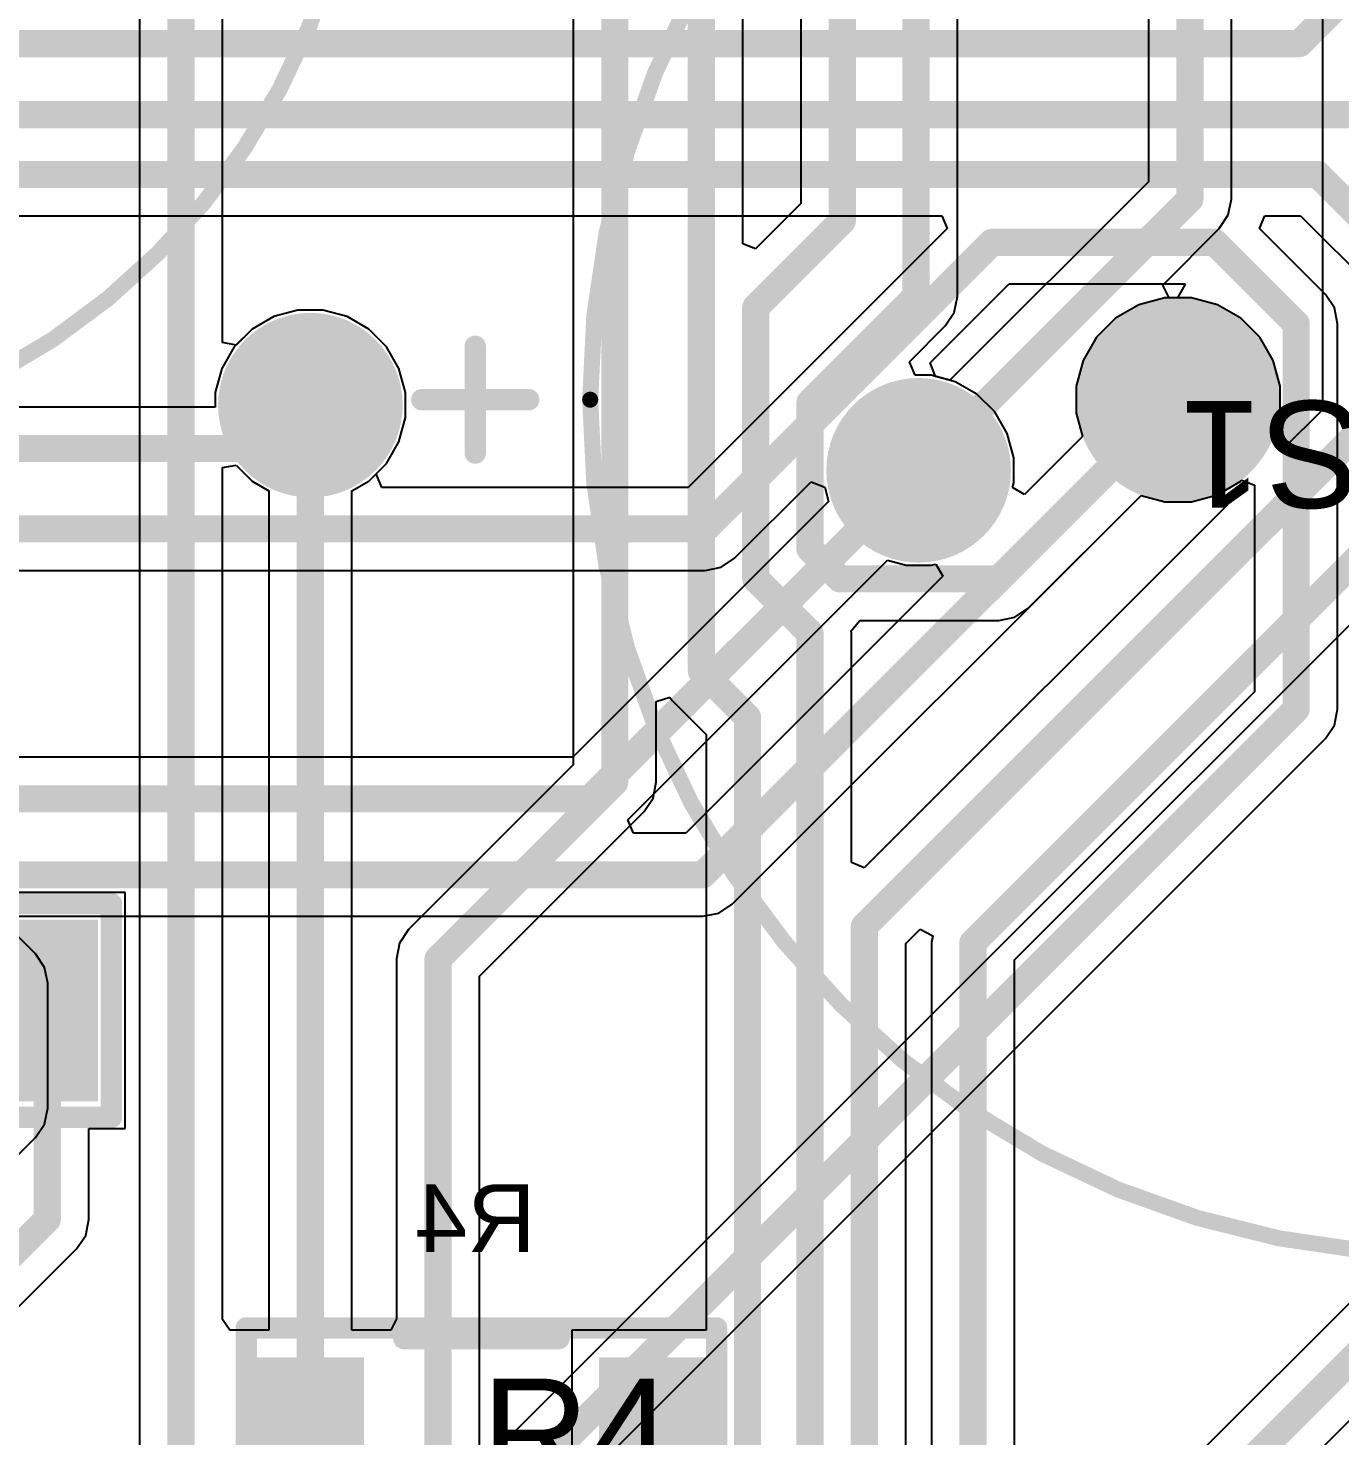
# Model space of a CAD drawing. Header units: inches. Extents: x -8.09 to -2.28, y -0.1 to 6.11.
# Drawn here: x -3.542 to -3.059, y 1.478 to 1.997 of the extents above; entities that cross this region are included whole.
import ezdxf

# ---------------------------------------------------------------- set-up
doc = ezdxf.new("R2010")
doc.units = ezdxf.units.IN
doc.header["$MEASUREMENT"] = 0
for name, color, linetype in [('BottomLayer', 5, 'Continuous'), ('BottomSolder', 6, 'Continuous'), ('InternalPlane1', 76, 'Continuous'), ('InternalPlane2', 16, 'Continuous'), ('Mechanical5', 56, 'Continuous'), ('MultiLayer', 9, 'Continuous'), ('PadHoleLayer', 156, 'Continuous'), ('TopLayer', 1, 'Continuous'), ('TopOverlay', 2, 'Continuous'), ('TopPaste', 8, 'Continuous'), ('TopSolder', 216, 'Continuous'), ('ViaHoleLayer', 16, 'Continuous')]:
    doc.layers.add(name, color=color, linetype=linetype)
doc.styles.add('Arial', font='', dxfattribs={"height": 0.2})
doc.styles.get('Arial').set_extended_font_data('Arial')

# ---------------------------------------------------------------- blocks, each defined once
blk = doc.blocks.new('FP_AC1210_MFG_87')
at = {"layer": 'TopLayer'}
for points in [[(-0.08268, 0.04724), (-0.04331, 0.04724), (-0.04331, -0.04724), (-0.08268, -0.04724)], [(0.04331, 0.04724), (0.08268, 0.04724), (0.08268, -0.04724), (0.04331, -0.04724)]]:
    blk.add_hatch(color=1, dxfattribs=at).paths.add_polyline_path(points)
at = {"layer": 'TopPaste'}
for points in [[(-0.08268, 0.04724), (-0.04331, 0.04724), (-0.04331, -0.04724), (-0.08268, -0.04724)], [(0.04331, 0.04724), (0.08268, 0.04724), (0.08268, -0.04724), (0.04331, -0.04724)]]:
    blk.add_hatch(color=8, dxfattribs=at).paths.add_polyline_path(points)
at = {"layer": 'TopSolder'}
for points in [[(-0.08268, 0.04724), (-0.04331, 0.04724), (-0.04331, -0.04724), (-0.08268, -0.04724)], [(0.04331, 0.04724), (0.08268, 0.04724), (0.08268, -0.04724), (0.04331, -0.04724)]]:
    blk.add_hatch(color=216, dxfattribs=at).paths.add_polyline_path(points)
at = {"layer": 'Mechanical5'}
for points in [[(-0.08661, 0.05807, 0.00787, 0.00787, 0), (0.08661, 0.05807, 0.00787, 0.00787, 0)], [(-0.08661, -0.05807, 0.00787, 0.00787, 0), (-0.08661, 0.05807, 0.00787, 0.00787, 0)], [(0.08661, -0.05807, 0.00787, 0.00787, 0), (0.08661, 0.05807, 0.00787, 0.00787, 0)], [(-0.08661, -0.05807, 0.00787, 0.00787, 0), (0.08661, -0.05807, 0.00787, 0.00787, 0)]]:
    blk.add_lwpolyline(points, format="xyseb", dxfattribs=at)
for points in [[(-0.08858, 0.05807, 0.00394, 0.00394, 1), (-0.08465, 0.05807, 0.00394, 0.00394, 1)], [(-0.08858, 0.05807, 0.00394, 0.00394, 1), (-0.08465, 0.05807, 0.00394, 0.00394, 1)], [(0.08465, 0.05807, 0.00394, 0.00394, 1), (0.08858, 0.05807, 0.00394, 0.00394, 1)], [(0.08465, 0.05807, 0.00394, 0.00394, 1), (0.08858, 0.05807, 0.00394, 0.00394, 1)], [(-0.08858, -0.05807, 0.00394, 0.00394, 1), (-0.08465, -0.05807, 0.00394, 0.00394, 1)], [(-0.08858, -0.05807, 0.00394, 0.00394, 1), (-0.08465, -0.05807, 0.00394, 0.00394, 1)], [(0.08465, -0.05807, 0.00394, 0.00394, 1), (0.08858, -0.05807, 0.00394, 0.00394, 1)], [(0.08465, -0.05807, 0.00394, 0.00394, 1), (0.08858, -0.05807, 0.00394, 0.00394, 1)]]:
    blk.add_lwpolyline(points, format="xyseb", close=True, dxfattribs=at)
at = {"layer": 'TopOverlay'}
for points in [[(-0.02854, 0.05413, 0.00787, 0.00787, 0), (0.02854, 0.05413, 0.00787, 0.00787, 0)], [(-0.02854, -0.05413, 0.00787, 0.00787, 0), (0.02854, -0.05413, 0.00787, 0.00787, 0)]]:
    blk.add_lwpolyline(points, format="xyseb", dxfattribs=at)
for points in [[(-0.03051, 0.05413, 0.00394, 0.00394, 1), (-0.02658, 0.05413, 0.00394, 0.00394, 1)], [(0.02658, 0.05413, 0.00394, 0.00394, 1), (0.03051, 0.05413, 0.00394, 0.00394, 1)], [(-0.03051, -0.05413, 0.00394, 0.00394, 1), (-0.02658, -0.05413, 0.00394, 0.00394, 1)], [(0.02658, -0.05413, 0.00394, 0.00394, 1), (0.03051, -0.05413, 0.00394, 0.00394, 1)]]:
    blk.add_lwpolyline(points, format="xyseb", close=True, dxfattribs=at)
at = {"layer": 'Mechanical5', "style": 'Arial'}
blk.add_text('R4', height=0.03937, rotation=360, dxfattribs=at).set_placement((0, 0))
blk = doc.blocks.new('FP_SD1614T5_A1_MFG_101')
at = {"layer": 'BottomLayer'}
h = blk.add_hatch(color=5, dxfattribs=at)
edge = h.paths.add_edge_path()
edge.add_arc((0.09843, 0), 0.02756, 0, 360)
at = {"layer": 'BottomSolder'}
h = blk.add_hatch(color=6, dxfattribs=at)
edge = h.paths.add_edge_path()
edge.add_arc((0.09843, 0), 0.02756, 0, 360)
at = {"layer": 'InternalPlane1'}
h = blk.add_hatch(color=76, dxfattribs=at)
edge = h.paths.add_edge_path()
edge.add_arc((0.09843, 0), 0.03772, 0, 360)
at = {"layer": 'InternalPlane2'}
h = blk.add_hatch(color=16, dxfattribs=at)
edge = h.paths.add_edge_path()
edge.add_arc((0.09843, 0), 0.03772, 0, 360)
at = {"layer": 'MultiLayer'}
h = blk.add_hatch(color=9, dxfattribs=at)
edge = h.paths.add_edge_path()
edge.add_arc((0.09843, 0), 0.02756, 0, 360)
at = {"layer": 'PadHoleLayer'}
h = blk.add_hatch(color=156, dxfattribs=at)
edge = h.paths.add_edge_path()
edge.add_arc((0.09843, 0), 0.01772, 0, 360)
at = {"layer": 'TopLayer'}
h = blk.add_hatch(color=1, dxfattribs=at)
edge = h.paths.add_edge_path()
edge.add_arc((0.09843, 0), 0.02756, 0, 360)
at = {"layer": 'TopSolder'}
h = blk.add_hatch(color=216, dxfattribs=at)
edge = h.paths.add_edge_path()
edge.add_arc((0.09843, 0), 0.02756, 0, 360)
at = {"layer": 'TopOverlay'}
for points in [[(0.31496, 0, 0.00591, 0.00591, 1), (-0.31496, 0, 0.00591, 0.00591, 1)], [(0.35532, 0.01968, 0.00394, 0.00394, 1), (0.35925, 0.01968, 0.00394, 0.00394, 1)], [(0.31348, 0, 0.00295, 0.00295, 1), (0.31644, 0, 0.00295, 0.00295, 1)], [(0.33563, 0, 0.00394, 0.00394, 1), (0.33957, 0, 0.00394, 0.00394, 1)], [(0.375, 0, 0.00394, 0.00394, 1), (0.37894, 0, 0.00394, 0.00394, 1)], [(0.35532, -0.01969, 0.00394, 0.00394, 1), (0.35925, -0.01969, 0.00394, 0.00394, 1)]]:
    blk.add_lwpolyline(points, format="xyseb", close=True, dxfattribs=at)
for points in [[(0.35728, 0.01968, 0.00787, 0.00787, 0), (0.35728, -0.01969, 0.00787, 0.00787, 0)], [(0.37697, 0, 0.00787, 0.00787, 0), (0.3376, 0, 0.00787, 0.00787, 0)]]:
    blk.add_lwpolyline(points, format="xyseb", dxfattribs=at)
at = {"layer": 'Mechanical5', "style": 'Arial'}
blk.add_text('LS1', height=0.03937, dxfattribs=at).set_placement((0, 0.00044))
blk = doc.blocks.new('FP_C1206C_EB_MFG_151')
at = {"layer": 'TopLayer'}
for points in [[(-0.07382, 0.03346), (-0.03642, 0.03346), (-0.03642, -0.03346), (-0.07382, -0.03346)], [(0.03642, 0.03346), (0.07382, 0.03346), (0.07382, -0.03346), (0.03642, -0.03346)]]:
    blk.add_hatch(color=1, dxfattribs=at).paths.add_polyline_path(points)
at = {"layer": 'TopPaste'}
for points in [[(-0.07382, 0.03346), (-0.03642, 0.03346), (-0.03642, -0.03346), (-0.07382, -0.03346)], [(0.03642, 0.03346), (0.07382, 0.03346), (0.07382, -0.03346), (0.03642, -0.03346)]]:
    blk.add_hatch(color=8, dxfattribs=at).paths.add_polyline_path(points)
at = {"layer": 'TopSolder'}
for points in [[(-0.07382, 0.03346), (-0.03642, 0.03346), (-0.03642, -0.03346), (-0.07382, -0.03346)], [(0.03642, 0.03346), (0.07382, 0.03346), (0.07382, -0.03346), (0.03642, -0.03346)]]:
    blk.add_hatch(color=216, dxfattribs=at).paths.add_polyline_path(points)
at = {"layer": 'Mechanical5'}
for points in [[(-0.07874, 0.03937, 0.00787, 0.00787, 0), (-0.07874, -0.03937, 0.00787, 0.00787, 0)], [(0.07874, 0.03937, 0.00787, 0.00787, 0), (-0.07874, 0.03937, 0.00787, 0.00787, 0)], [(0.07874, 0.03937, 0.00787, 0.00787, 0), (0.07874, -0.03937, 0.00787, 0.00787, 0)], [(0.07874, -0.03937, 0.00787, 0.00787, 0), (-0.07874, -0.03937, 0.00787, 0.00787, 0)]]:
    blk.add_lwpolyline(points, format="xyseb", dxfattribs=at)
for points in [[(-0.08071, 0.03937, 0.00394, 0.00394, 1), (-0.07677, 0.03937, 0.00394, 0.00394, 1)], [(-0.08071, 0.03937, 0.00394, 0.00394, 1), (-0.07677, 0.03937, 0.00394, 0.00394, 1)], [(0.07677, 0.03937, 0.00394, 0.00394, 1), (0.08071, 0.03937, 0.00394, 0.00394, 1)], [(0.07677, 0.03937, 0.00394, 0.00394, 1), (0.08071, 0.03937, 0.00394, 0.00394, 1)], [(-0.08071, -0.03937, 0.00394, 0.00394, 1), (-0.07677, -0.03937, 0.00394, 0.00394, 1)], [(-0.08071, -0.03937, 0.00394, 0.00394, 1), (-0.07677, -0.03937, 0.00394, 0.00394, 1)], [(0.07677, -0.03937, 0.00394, 0.00394, 1), (0.08071, -0.03937, 0.00394, 0.00394, 1)], [(0.07677, -0.03937, 0.00394, 0.00394, 1), (0.08071, -0.03937, 0.00394, 0.00394, 1)]]:
    blk.add_lwpolyline(points, format="xyseb", close=True, dxfattribs=at)
at = {"layer": 'TopOverlay'}
for points in [[(0.02165, 0.03543, 0.00787, 0.00787, 0), (-0.02165, 0.03543, 0.00787, 0.00787, 0)], [(0.02165, -0.03543, 0.00787, 0.00787, 0), (-0.02165, -0.03543, 0.00787, 0.00787, 0)]]:
    blk.add_lwpolyline(points, format="xyseb", dxfattribs=at)
for points in [[(-0.02362, 0.03543, 0.00394, 0.00394, 1), (-0.01969, 0.03543, 0.00394, 0.00394, 1)], [(0.01969, 0.03543, 0.00394, 0.00394, 1), (0.02362, 0.03543, 0.00394, 0.00394, 1)], [(-0.02362, -0.03543, 0.00394, 0.00394, 1), (-0.01969, -0.03543, 0.00394, 0.00394, 1)], [(0.01969, -0.03543, 0.00394, 0.00394, 1), (0.02362, -0.03543, 0.00394, 0.00394, 1)]]:
    blk.add_lwpolyline(points, format="xyseb", close=True, dxfattribs=at)
at = {"layer": 'Mechanical5', "style": 'Arial'}
blk.add_text('C16', height=0.03937, dxfattribs=at).set_placement((0, 0.00044))
blk = doc.blocks.new('FP_RAD_TH_D_12_5_0_5_L_30_MFG_152')
at = {"layer": 'TopOverlay'}
blk.add_lwpolyline([(0.25591, 0, 0.00591, 0.00591, 1), (-0.25591, 0, 0.00591, 0.00591, 1)], format="xyseb", close=True, dxfattribs=at)

msp = doc.modelspace()

# ---------------------------------------------------------------- hatches: boundary and pattern name
at = {"layer": 'BottomLayer'}
h = msp.add_hatch(color=5, dxfattribs=at)
edge = h.paths.add_edge_path()
edge.add_arc((-3.438, 1.858), 0.025, 0, 360)
h = msp.add_hatch(color=5, dxfattribs=at)
edge = h.paths.add_edge_path()
edge.add_arc((-3.214, 1.834), 0.025, 0, 360)
at = {"layer": 'BottomSolder'}
h = msp.add_hatch(color=6, dxfattribs=at)
edge = h.paths.add_edge_path()
edge.add_arc((-3.438, 1.858), 0.029, 0, 360)
h = msp.add_hatch(color=6, dxfattribs=at)
edge = h.paths.add_edge_path()
edge.add_arc((-3.214, 1.834), 0.029, 0, 360)
at = {"layer": 'InternalPlane1'}
h = msp.add_hatch(color=76, dxfattribs=at)
edge = h.paths.add_edge_path()
edge.add_arc((-3.438, 1.858), 0.034, 0, 360)
h = msp.add_hatch(color=76, dxfattribs=at)
edge = h.paths.add_edge_path()
edge.add_arc((-3.214, 1.834), 0.034, 0, 360)
at = {"layer": 'InternalPlane2'}
h = msp.add_hatch(color=16, dxfattribs=at)
edge = h.paths.add_edge_path()
edge.add_arc((-3.438, 1.858), 0.034, 0, 360)
h = msp.add_hatch(color=16, dxfattribs=at)
edge = h.paths.add_edge_path()
edge.add_arc((-3.214, 1.834), 0.034, 0, 360)
at = {"layer": 'TopLayer'}
h = msp.add_hatch(color=1, dxfattribs=at)
edge = h.paths.add_edge_path()
edge.add_arc((-3.438, 1.858), 0.025, 0, 360)
h = msp.add_hatch(color=1, dxfattribs=at)
edge = h.paths.add_edge_path()
edge.add_arc((-3.214, 1.834), 0.025, 0, 360)
at = {"layer": 'TopSolder'}
h = msp.add_hatch(color=216, dxfattribs=at)
edge = h.paths.add_edge_path()
edge.add_arc((-3.438, 1.858), 0.029, 0, 360)
h = msp.add_hatch(color=216, dxfattribs=at)
edge = h.paths.add_edge_path()
edge.add_arc((-3.214, 1.834), 0.029, 0, 360)
at = {"layer": 'ViaHoleLayer'}
h = msp.add_hatch(color=16, dxfattribs=at)
edge = h.paths.add_edge_path()
edge.add_arc((-3.438, 1.858), 0.014, 0, 360)
h = msp.add_hatch(color=16, dxfattribs=at)
edge = h.paths.add_edge_path()
edge.add_arc((-3.214, 1.834), 0.014, 0, 360)

# ---------------------------------------------------------------- linework, layer by layer
at = {"layer": 'BottomLayer'}
for p, q in [((-3.83867, 1.92771), (-3.20546, 1.92771)), ((-3.20546, 1.92771), (-3.20354, 1.92309)), ((-3.08846, 1.92309), (-3.08654, 1.92771)), ((-3.08654, 1.92771), (-3.07333, 1.92771)), ((-3.07333, 1.92771), (-3.02429, 1.87867)), ((-3.20354, 1.92309), (-3.29893, 1.8277)), ((-3.06419, 1.89881), (-3.08846, 1.92309)), ((-3.20976, 1.87361), (-3.18067, 1.90271)), ((-3.18067, 1.90271), (-3.11593, 1.90271)), ((-3.11585, 1.90256), (-3.11873, 1.89756)), ((-3.11593, 1.90271), (-3.11585, 1.90256)), ((-3.06087, 1.89385), (-3.06419, 1.89881)), ((-3.44261, 1.893), (-3.45151, 1.89061)), ((-3.43339, 1.893), (-3.44261, 1.893)), ((-3.42449, 1.89061), (-3.43339, 1.893)), ((-3.13292, 1.895), (-3.14149, 1.89005)), ((-3.12337, 1.89756), (-3.13292, 1.895)), ((-3.11873, 1.89756), (-3.12337, 1.89756)), ((-3.05971, 1.888), (-3.06087, 1.89385)), ((-3.45151, 1.89061), (-3.45949, 1.88601)), ((-3.41651, 1.88601), (-3.42449, 1.89061)), ((-3.14149, 1.89005), (-3.14848, 1.88306)), ((-3.05971, 1.746), (-3.05971, 1.888)), ((-3.45949, 1.88601), (-3.46601, 1.87949)), ((-3.40999, 1.87949), (-3.41651, 1.88601)), ((-3.14848, 1.88306), (-3.15343, 1.8745)), ((-3.46601, 1.87949), (-3.47061, 1.87151)), ((-3.40539, 1.87151), (-3.40999, 1.87949)), ((-3.20774, 1.86856), (-3.20976, 1.87361)), ((-3.15343, 1.8745), (-3.15598, 1.86494)), ((-3.47061, 1.87151), (-3.473, 1.86261)), ((-3.403, 1.86261), (-3.40539, 1.87151)), ((-3.20049, 1.86661), (-3.20774, 1.86856)), ((-3.473, 1.86261), (-3.473, 1.85729)), ((-3.403, 1.85339), (-3.403, 1.86261)), ((-3.19251, 1.86201), (-3.20049, 1.86661)), ((-3.18599, 1.85549), (-3.19251, 1.86201)), ((-3.15598, 1.86494), (-3.15598, 1.85506)), ((-3.473, 1.85729), (-3.87684, 1.85729)), ((-3.40539, 1.84449), (-3.403, 1.85339)), ((-3.18139, 1.84751), (-3.18599, 1.85549)), ((-3.15598, 1.85506), (-3.15366, 1.84639)), ((-3.179, 1.83861), (-3.18139, 1.84751)), ((-3.15366, 1.84639), (-3.17498, 1.82507)), ((-3.40999, 1.83651), (-3.40539, 1.84449)), ((-3.41381, 1.8327), (-3.40999, 1.83651)), ((-3.179, 1.82939), (-3.179, 1.83861)), ((-3.41174, 1.8277), (-3.41381, 1.8327)), ((-3.29893, 1.8277), (-3.41174, 1.8277)), ((-3.28178, 1.80159), (-3.25361, 1.82976)), ((-3.25361, 1.82976), (-3.24856, 1.82774)), ((-3.24856, 1.82774), (-3.24715, 1.82248)), ((-3.17946, 1.82766), (-3.179, 1.82939)), ((-3.17498, 1.82507), (-3.17946, 1.82766)), ((-3.10393, 1.825), (-3.09536, 1.82995)), ((-3.09536, 1.82995), (-3.09491, 1.8304)), ((-3.09491, 1.8304), (-3.09029, 1.82848)), ((-3.09029, 1.82848), (-3.09029, 1.75233)), ((-3.24715, 1.82248), (-3.34133, 1.72829)), ((-3.28261, 1.67419), (-3.13203, 1.82476)), ((-3.13203, 1.82476), (-3.12337, 1.82244)), ((-3.12337, 1.82244), (-3.11348, 1.82244)), ((-3.11348, 1.82244), (-3.10393, 1.825)), ((-3.32108, 1.70529), (-3.22552, 1.80085)), ((-3.28675, 1.79827), (-3.28178, 1.80159)), ((-3.22552, 1.80085), (-3.21861, 1.799)), ((-3.93195, 1.79711), (-3.2926, 1.79711)), ((-3.20507, 1.79498), (-3.29976, 1.70029)), ((-3.2926, 1.79711), (-3.28675, 1.79827)), ((-3.21861, 1.799), (-3.20939, 1.799)), ((-3.20939, 1.799), (-3.20766, 1.79946)), ((-3.20766, 1.79946), (-3.20507, 1.79498)), ((-3.09029, 1.75233), (-3.43233, 1.41029)), ((-3.06087, 1.74015), (-3.05971, 1.746)), ((-3.06419, 1.73519), (-3.06087, 1.74015)), ((-3.40137, 1.398), (-3.06419, 1.73519)), ((-3.34133, 1.72829), (-3.6576, 1.72829)), ((-3.31901, 1.70029), (-3.32108, 1.70529)), ((-3.29976, 1.70029), (-3.31901, 1.70029)), ((-3.29343, 1.66971), (-3.28757, 1.67087)), ((-3.28757, 1.67087), (-3.28261, 1.67419)), ((-3.53919, 1.65581), (-3.54846, 1.66509)), ((-3.54654, 1.66971), (-3.29343, 1.66971)), ((-3.53587, 1.65085), (-3.53919, 1.65581)), ((-3.53471, 1.645), (-3.53587, 1.65085)), ((-3.53471, 1.599), (-3.53471, 1.645)), ((-3.53587, 1.59315), (-3.53471, 1.599)), ((-3.53919, 1.58819), (-3.53587, 1.59315)), ((-3.57974, 1.54763), (-3.53919, 1.58819))]:
    msp.add_line(p, q, dxfattribs=at)
for points in [[(-3.07385, 1.99115, 0.01, 0.01, 0), (-2.55, 2.515, 0.01, 0.01, 0)], [(-3.95085, 1.99115, 0.01, 0.01, 0), (-3.07385, 1.99115, 0.01, 0.01, 0)], [(-3.904, 1.965, 0.01, 0.01, 0), (-2.725, 1.965, 0.01, 0.01, 0)], [(-3.845, 1.943, 0.01, 0.01, 0), (-3.067, 1.943, 0.01, 0.01, 0)], [(-3.067, 1.943, 0.01, 0.01, 0), (-3.009, 1.885, 0.01, 0.01, 0)], [(-3.2926, 1.8124, 0.01, 0.01, 0), (-3.187, 1.918, 0.01, 0.01, 0)], [(-3.187, 1.918, 0.01, 0.01, 0), (-3.105, 1.918, 0.01, 0.01, 0)], [(-3.105, 1.918, 0.01, 0.01, 0), (-3.075, 1.888, 0.01, 0.01, 0)], [(-3.075, 1.746, 0.01, 0.01, 0), (-3.075, 1.888, 0.01, 0.01, 0)], [(-3.454, 1.842, 0.01, 0.01, 0), (-3.438, 1.858, 0.01, 0.01, 0)], [(-3.29343, 1.685, 0.01, 0.01, 0), (-3.11843, 1.86, 0.01, 0.01, 0)], [(-3.917, 1.842, 0.01, 0.01, 0), (-3.454, 1.842, 0.01, 0.01, 0)], [(-3.335, 1.713, 0.01, 0.01, 0), (-3.214, 1.834, 0.01, 0.01, 0)], [(-3.94429, 1.8124, 0.01, 0.01, 0), (-3.2926, 1.8124, 0.01, 0.01, 0)], [(-3.426, 1.395, 0.01, 0.01, 0), (-3.075, 1.746, 0.01, 0.01, 0)], [(-3.956, 1.713, 0.01, 0.01, 0), (-3.335, 1.713, 0.01, 0.01, 0)], [(-4.285, 1.685, 0.01, 0.01, 0), (-3.29343, 1.685, 0.01, 0.01, 0)]]:
    msp.add_lwpolyline(points, format="xyseb", dxfattribs=at)
for points in [[(-3.07635, 1.99115, 0.005, 0.005, 1), (-3.07135, 1.99115, 0.005, 0.005, 1)], [(-3.07635, 1.99115, 0.005, 0.005, 1), (-3.07135, 1.99115, 0.005, 0.005, 1)], [(-3.0695, 1.943, 0.005, 0.005, 1), (-3.0645, 1.943, 0.005, 0.005, 1)], [(-3.0695, 1.943, 0.005, 0.005, 1), (-3.0645, 1.943, 0.005, 0.005, 1)], [(-3.1895, 1.918, 0.005, 0.005, 1), (-3.1845, 1.918, 0.005, 0.005, 1)], [(-3.1895, 1.918, 0.005, 0.005, 1), (-3.1845, 1.918, 0.005, 0.005, 1)], [(-3.1075, 1.918, 0.005, 0.005, 1), (-3.1025, 1.918, 0.005, 0.005, 1)], [(-3.1075, 1.918, 0.005, 0.005, 1), (-3.1025, 1.918, 0.005, 0.005, 1)], [(-3.0775, 1.888, 0.005, 0.005, 1), (-3.0725, 1.888, 0.005, 0.005, 1)], [(-3.0775, 1.888, 0.005, 0.005, 1), (-3.0725, 1.888, 0.005, 0.005, 1)], [(-3.4405, 1.858, 0.005, 0.005, 1), (-3.4355, 1.858, 0.005, 0.005, 1)], [(-3.12093, 1.86, 0.005, 0.005, 1), (-3.11593, 1.86, 0.005, 0.005, 1)], [(-3.4565, 1.842, 0.005, 0.005, 1), (-3.4515, 1.842, 0.005, 0.005, 1)], [(-3.4565, 1.842, 0.005, 0.005, 1), (-3.4515, 1.842, 0.005, 0.005, 1)], [(-3.2165, 1.834, 0.005, 0.005, 1), (-3.2115, 1.834, 0.005, 0.005, 1)], [(-3.2951, 1.8124, 0.005, 0.005, 1), (-3.2901, 1.8124, 0.005, 0.005, 1)], [(-3.2951, 1.8124, 0.005, 0.005, 1), (-3.2901, 1.8124, 0.005, 0.005, 1)], [(-3.0775, 1.746, 0.005, 0.005, 1), (-3.0725, 1.746, 0.005, 0.005, 1)], [(-3.0775, 1.746, 0.005, 0.005, 1), (-3.0725, 1.746, 0.005, 0.005, 1)], [(-3.3375, 1.713, 0.005, 0.005, 1), (-3.3325, 1.713, 0.005, 0.005, 1)], [(-3.3375, 1.713, 0.005, 0.005, 1), (-3.3325, 1.713, 0.005, 0.005, 1)], [(-3.29593, 1.685, 0.005, 0.005, 1), (-3.29093, 1.685, 0.005, 0.005, 1)], [(-3.29593, 1.685, 0.005, 0.005, 1), (-3.29093, 1.685, 0.005, 0.005, 1)]]:
    msp.add_lwpolyline(points, format="xyseb", close=True, dxfattribs=at)
at = {"layer": 'TopLayer'}
for p, q in [((-3.19971, 1.898), (-3.19971, 2.70972)), ((-3.50096, 2.5738), (-3.50096, 1.46067)), ((-3.47037, 1.88102), (-3.47037, 2.57303)), ((-3.3412, 2.40594), (-3.3412, 1.72543)), ((-3.12939, 2.40594), (-3.12939, 1.94024)), ((-3.0988, 1.93391), (-3.0988, 2.40594)), ((-3.06529, 2.40594), (-3.06529, 1.85633)), ((-3.25738, 2.37749), (-3.25738, 1.93225)), ((-3.27871, 1.91746), (-3.27871, 2.3627)), ((-3.12939, 1.94024), (-3.20248, 1.86715)), ((-3.25738, 1.93225), (-3.27409, 1.91554)), ((-3.09996, 1.92805), (-3.0988, 1.93391)), ((-3.10328, 1.92309), (-3.09996, 1.92805)), ((-3.12412, 1.90225), (-3.10328, 1.92309)), ((-3.27409, 1.91554), (-3.27871, 1.91746)), ((-3.12174, 1.89756), (-3.12412, 1.90225)), ((-3.44261, 1.893), (-3.45151, 1.89061)), ((-3.43339, 1.893), (-3.44261, 1.893)), ((-3.42449, 1.89061), (-3.43339, 1.893)), ((-3.20087, 1.89215), (-3.19971, 1.898)), ((-3.11348, 1.89756), (-3.12174, 1.89756)), ((-3.10393, 1.895), (-3.11348, 1.89756)), ((-3.09536, 1.89005), (-3.10393, 1.895)), ((-3.45151, 1.89061), (-3.45949, 1.88601)), ((-3.41651, 1.88601), (-3.42449, 1.89061)), ((-3.20419, 1.88719), (-3.20087, 1.89215)), ((-3.08837, 1.88306), (-3.09536, 1.89005)), ((-3.45949, 1.88601), (-3.46537, 1.88012)), ((-3.40999, 1.87949), (-3.41651, 1.88601)), ((-3.21737, 1.874), (-3.20419, 1.88719)), ((-3.08343, 1.8745), (-3.08837, 1.88306)), ((-3.46537, 1.88012), (-3.47037, 1.88102)), ((-3.40539, 1.87151), (-3.40999, 1.87949)), ((-3.2153, 1.869), (-3.21737, 1.874)), ((-3.08087, 1.86494), (-3.08343, 1.8745)), ((-3.403, 1.86261), (-3.40539, 1.87151)), ((-3.20939, 1.869), (-3.2153, 1.869)), ((-3.20248, 1.86715), (-3.20939, 1.869)), ((-3.403, 1.85339), (-3.403, 1.86261)), ((-3.08087, 1.85506), (-3.08087, 1.86494)), ((-3.40539, 1.84449), (-3.403, 1.85339)), ((-3.08343, 1.8455), (-3.08087, 1.85506)), ((-3.06529, 1.85633), (-3.07974, 1.84189)), ((-3.40999, 1.83651), (-3.40539, 1.84449)), ((-3.08374, 1.84496), (-3.08343, 1.8455)), ((-3.07974, 1.84189), (-3.08374, 1.84496)), ((-3.47037, 1.83498), (-3.46537, 1.83588)), ((-3.46537, 1.83588), (-3.45949, 1.82999)), ((-3.41651, 1.82999), (-3.40999, 1.83651)), ((-3.47037, 1.52113), (-3.47037, 1.83498)), ((-3.45949, 1.82999), (-3.45329, 1.82641)), ((-3.45329, 1.82641), (-3.45329, 1.51724)), ((-3.4227, 1.82642), (-3.41651, 1.82999)), ((-3.4227, 1.51724), (-3.4227, 1.82642)), ((-3.10032, 1.82131), (-3.23409, 1.68754)), ((-3.17361, 1.78319), (-3.13203, 1.82476)), ((-3.13203, 1.82476), (-3.12337, 1.82244)), ((-3.12337, 1.82244), (-3.11348, 1.82244)), ((-3.11348, 1.82244), (-3.10393, 1.825)), ((-3.10393, 1.825), (-3.10339, 1.82531)), ((-3.10339, 1.82531), (-3.10032, 1.82131)), ((-3.17871, 1.65367), (-3.02591, 1.80646)), ((-3.18443, 1.77871), (-3.17857, 1.77987)), ((-3.17857, 1.77987), (-3.17361, 1.78319)), ((-3.23887, 1.77484), (-3.2357, 1.77871)), ((-3.23871, 1.774), (-3.23887, 1.77484)), ((-3.23871, 1.68946), (-3.23871, 1.774)), ((-3.2357, 1.77871), (-3.18443, 1.77871)), ((-3.31061, 1.74886), (-3.30561, 1.75038)), ((-3.31061, 1.71909), (-3.31061, 1.74886)), ((-3.30561, 1.75038), (-3.30481, 1.74919)), ((-3.30481, 1.74919), (-3.29229, 1.73667)), ((-3.29229, 1.73667), (-3.29229, 1.51724)), ((-3.3412, 1.72543), (-3.40181, 1.66481)), ((-3.31178, 1.71324), (-3.31061, 1.71909)), ((-3.31509, 1.70828), (-3.31178, 1.71324)), ((-3.37571, 1.64767), (-3.31509, 1.70828)), ((-3.23409, 1.68754), (-3.23871, 1.68946)), ((-3.50618, 1.67846), (-3.56128, 1.67846)), ((-3.50618, 1.59154), (-3.50618, 1.67846)), ((-3.40181, 1.66481), (-3.40513, 1.65985)), ((-3.21871, 1.65967), (-3.2134, 1.66497)), ((-3.2134, 1.66497), (-3.2088, 1.6625)), ((-3.40513, 1.65985), (-3.40629, 1.654)), ((-3.21871, 0.9844), (-3.21871, 1.65967)), ((-3.2088, 1.6625), (-3.20929, 1.66)), ((-3.20929, 1.66), (-3.20929, 0.98458)), ((-3.40629, 1.654), (-3.40629, 1.52141)), ((-3.17871, 1.41046), (-3.17871, 1.65367)), ((-3.37571, 1.385), (-3.37571, 1.64767)), ((-3.51959, 1.558), (-3.51959, 1.59154)), ((-3.51959, 1.59154), (-3.50618, 1.59154)), ((-3.02129, 1.56133), (-3.17409, 1.40854)), ((-3.52075, 1.55215), (-3.51959, 1.558)), ((-3.52407, 1.54719), (-3.52075, 1.55215)), ((-3.55185, 1.5194), (-3.52407, 1.54719)), ((-3.15314, 1.38623), (-2.99519, 1.54419)), ((-3.46768, 1.51724), (-3.47037, 1.52113)), ((-3.40629, 1.52141), (-3.40831, 1.51724)), ((-3.45329, 1.51724), (-3.46768, 1.51724)), ((-3.40831, 1.51724), (-3.4227, 1.51724)), ((-3.29229, 1.51724), (-3.34169, 1.51724)), ((-3.34169, 1.51724), (-3.34169, 1.40276))]:
    msp.add_line(p, q, dxfattribs=at)
for points in [[(-3.48567, 1.45433, 0.01, 0.01, 0), (-3.48567, 3.27273, 0.01, 0.01, 0)], [(-3.215, 1.898, 0.01, 0.01, 0), (-3.215, 2.831, 0.01, 0.01, 0)], [(-3.24209, 1.92591, 0.01, 0.01, 0), (-3.24209, 2.59022, 0.01, 0.01, 0)], [(-3.32591, 1.71909, 0.01, 0.01, 0), (-3.32591, 2.475, 0.01, 0.01, 0)], [(-3.11409, 1.93391, 0.01, 0.01, 0), (-3.11409, 2.475, 0.01, 0.01, 0)], [(-3.294, 1.76, 0.01, 0.01, 0), (-3.294, 2.36903, 0.01, 0.01, 0)], [(-3.214, 1.834, 0.01, 0.01, 0), (-3.11409, 1.93391, 0.01, 0.01, 0)], [(-3.274, 1.894, 0.01, 0.01, 0), (-3.24209, 1.92591, 0.01, 0.01, 0)], [(-3.274, 1.794, 0.01, 0.01, 0), (-3.274, 1.894, 0.01, 0.01, 0)], [(-3.254, 1.859, 0.01, 0.01, 0), (-3.215, 1.898, 0.01, 0.01, 0)], [(-3.438, 1.858, 0.01, 0.01, 0), (-3.43799, 1.85799, 0.01, 0.01, 0)], [(-3.43799, 1.46, 0.01, 0.01, 0), (-3.43799, 1.85799, 0.01, 0.01, 0)], [(-3.254, 1.805, 0.01, 0.01, 0), (-3.254, 1.859, 0.01, 0.01, 0)], [(-3.18443, 1.794, 0.01, 0.01, 0), (-3.11843, 1.86, 0.01, 0.01, 0)], [(-3.234, 1.666, 0.01, 0.01, 0), (-3.05, 1.85, 0.01, 0.01, 0)], [(-3.194, 1.66, 0.01, 0.01, 0), (-3.026, 1.828, 0.01, 0.01, 0)], [(-3.254, 1.805, 0.01, 0.01, 0), (-3.243, 1.794, 0.01, 0.01, 0)], [(-3.274, 1.794, 0.01, 0.01, 0), (-3.254, 1.774, 0.01, 0.01, 0)], [(-3.243, 1.794, 0.01, 0.01, 0), (-3.18443, 1.794, 0.01, 0.01, 0)], [(-3.254, 0.926, 0.01, 0.01, 0), (-3.254, 1.774, 0.01, 0.01, 0)], [(-3.294, 1.76, 0.01, 0.01, 0), (-3.277, 1.743, 0.01, 0.01, 0)], [(-3.277, 1.398, 0.01, 0.01, 0), (-3.277, 1.743, 0.01, 0.01, 0)], [(-3.391, 1.654, 0.01, 0.01, 0), (-3.32591, 1.71909, 0.01, 0.01, 0)], [(-3.234, 0.936, 0.01, 0.01, 0), (-3.234, 1.666, 0.01, 0.01, 0)], [(-3.194, 0.953, 0.01, 0.01, 0), (-3.194, 1.66, 0.01, 0.01, 0)], [(-3.391, 1.385, 0.01, 0.01, 0), (-3.391, 1.654, 0.01, 0.01, 0)], [(-3.53488, 1.558, 0.01, 0.01, 0), (-3.53488, 1.635, 0.01, 0.01, 0)], [(-3.585, 1.50788, 0.01, 0.01, 0), (-3.53488, 1.558, 0.01, 0.01, 0)], [(-3.174, 1.387, 0.01, 0.01, 0), (-3.006, 1.555, 0.01, 0.01, 0)]]:
    msp.add_lwpolyline(points, format="xyseb", dxfattribs=at)
for points in [[(-3.11659, 1.93391, 0.005, 0.005, 1), (-3.11159, 1.93391, 0.005, 0.005, 1)], [(-3.11659, 1.93391, 0.005, 0.005, 1), (-3.11159, 1.93391, 0.005, 0.005, 1)], [(-3.24459, 1.92591, 0.005, 0.005, 1), (-3.23959, 1.92591, 0.005, 0.005, 1)], [(-3.24459, 1.92591, 0.005, 0.005, 1), (-3.23959, 1.92591, 0.005, 0.005, 1)], [(-3.2765, 1.894, 0.005, 0.005, 1), (-3.2715, 1.894, 0.005, 0.005, 1)], [(-3.2765, 1.894, 0.005, 0.005, 1), (-3.2715, 1.894, 0.005, 0.005, 1)], [(-3.2175, 1.898, 0.005, 0.005, 1), (-3.2125, 1.898, 0.005, 0.005, 1)], [(-3.2175, 1.898, 0.005, 0.005, 1), (-3.2125, 1.898, 0.005, 0.005, 1)], [(-3.4405, 1.858, 0.005, 0.005, 1), (-3.4355, 1.858, 0.005, 0.005, 1)], [(-3.44049, 1.85799, 0.005, 0.005, 1), (-3.43549, 1.85799, 0.005, 0.005, 1)], [(-3.44049, 1.85799, 0.005, 0.005, 1), (-3.43549, 1.85799, 0.005, 0.005, 1)], [(-3.2565, 1.859, 0.005, 0.005, 1), (-3.2515, 1.859, 0.005, 0.005, 1)], [(-3.2565, 1.859, 0.005, 0.005, 1), (-3.2515, 1.859, 0.005, 0.005, 1)], [(-3.12093, 1.86, 0.005, 0.005, 1), (-3.11593, 1.86, 0.005, 0.005, 1)], [(-3.2165, 1.834, 0.005, 0.005, 1), (-3.2115, 1.834, 0.005, 0.005, 1)], [(-3.2565, 1.805, 0.005, 0.005, 1), (-3.2515, 1.805, 0.005, 0.005, 1)], [(-3.2565, 1.805, 0.005, 0.005, 1), (-3.2515, 1.805, 0.005, 0.005, 1)], [(-3.2765, 1.794, 0.005, 0.005, 1), (-3.2715, 1.794, 0.005, 0.005, 1)], [(-3.2765, 1.794, 0.005, 0.005, 1), (-3.2715, 1.794, 0.005, 0.005, 1)], [(-3.2455, 1.794, 0.005, 0.005, 1), (-3.2405, 1.794, 0.005, 0.005, 1)], [(-3.2455, 1.794, 0.005, 0.005, 1), (-3.2405, 1.794, 0.005, 0.005, 1)], [(-3.18693, 1.794, 0.005, 0.005, 1), (-3.18193, 1.794, 0.005, 0.005, 1)], [(-3.18693, 1.794, 0.005, 0.005, 1), (-3.18193, 1.794, 0.005, 0.005, 1)], [(-3.2565, 1.774, 0.005, 0.005, 1), (-3.2515, 1.774, 0.005, 0.005, 1)], [(-3.2565, 1.774, 0.005, 0.005, 1), (-3.2515, 1.774, 0.005, 0.005, 1)], [(-3.2965, 1.76, 0.005, 0.005, 1), (-3.2915, 1.76, 0.005, 0.005, 1)], [(-3.2965, 1.76, 0.005, 0.005, 1), (-3.2915, 1.76, 0.005, 0.005, 1)], [(-3.2795, 1.743, 0.005, 0.005, 1), (-3.2745, 1.743, 0.005, 0.005, 1)], [(-3.2795, 1.743, 0.005, 0.005, 1), (-3.2745, 1.743, 0.005, 0.005, 1)], [(-3.32841, 1.71909, 0.005, 0.005, 1), (-3.32341, 1.71909, 0.005, 0.005, 1)], [(-3.32841, 1.71909, 0.005, 0.005, 1), (-3.32341, 1.71909, 0.005, 0.005, 1)], [(-3.2365, 1.666, 0.005, 0.005, 1), (-3.2315, 1.666, 0.005, 0.005, 1)], [(-3.2365, 1.666, 0.005, 0.005, 1), (-3.2315, 1.666, 0.005, 0.005, 1)], [(-3.1965, 1.66, 0.005, 0.005, 1), (-3.1915, 1.66, 0.005, 0.005, 1)], [(-3.1965, 1.66, 0.005, 0.005, 1), (-3.1915, 1.66, 0.005, 0.005, 1)], [(-3.3935, 1.654, 0.005, 0.005, 1), (-3.3885, 1.654, 0.005, 0.005, 1)], [(-3.3935, 1.654, 0.005, 0.005, 1), (-3.3885, 1.654, 0.005, 0.005, 1)], [(-3.53738, 1.635, 0.005, 0.005, 1), (-3.53238, 1.635, 0.005, 0.005, 1)], [(-3.53738, 1.558, 0.005, 0.005, 1), (-3.53238, 1.558, 0.005, 0.005, 1)], [(-3.53738, 1.558, 0.005, 0.005, 1), (-3.53238, 1.558, 0.005, 0.005, 1)]]:
    msp.add_lwpolyline(points, format="xyseb", close=True, dxfattribs=at)

# ---------------------------------------------------------------- block references
for name, p in [('FP_RAD_TH_D_12_5_0_5_L_30_MFG_152', (-3.675, 2.095)), ('FP_AC1210_MFG_87', (-3.375, 1.46))]:
    msp.add_blockref(name, p)
at = {"rotation": 180}
for name, p in [('FP_SD1614T5_A1_MFG_101', (-3.02, 1.86)), ('FP_C1206C_EB_MFG_151', (-3.59, 1.635))]:
    msp.add_blockref(name, p, dxfattribs=at)

# ---------------------------------------------------------------- texts
at = {"layer": 'TopOverlay', "style": 'Arial', "text_generation_flag": 2}
msp.add_text('R4', height=0.025, dxfattribs=at).set_placement((-3.355, 1.546))

doc.saveas('drawing.dxf')
